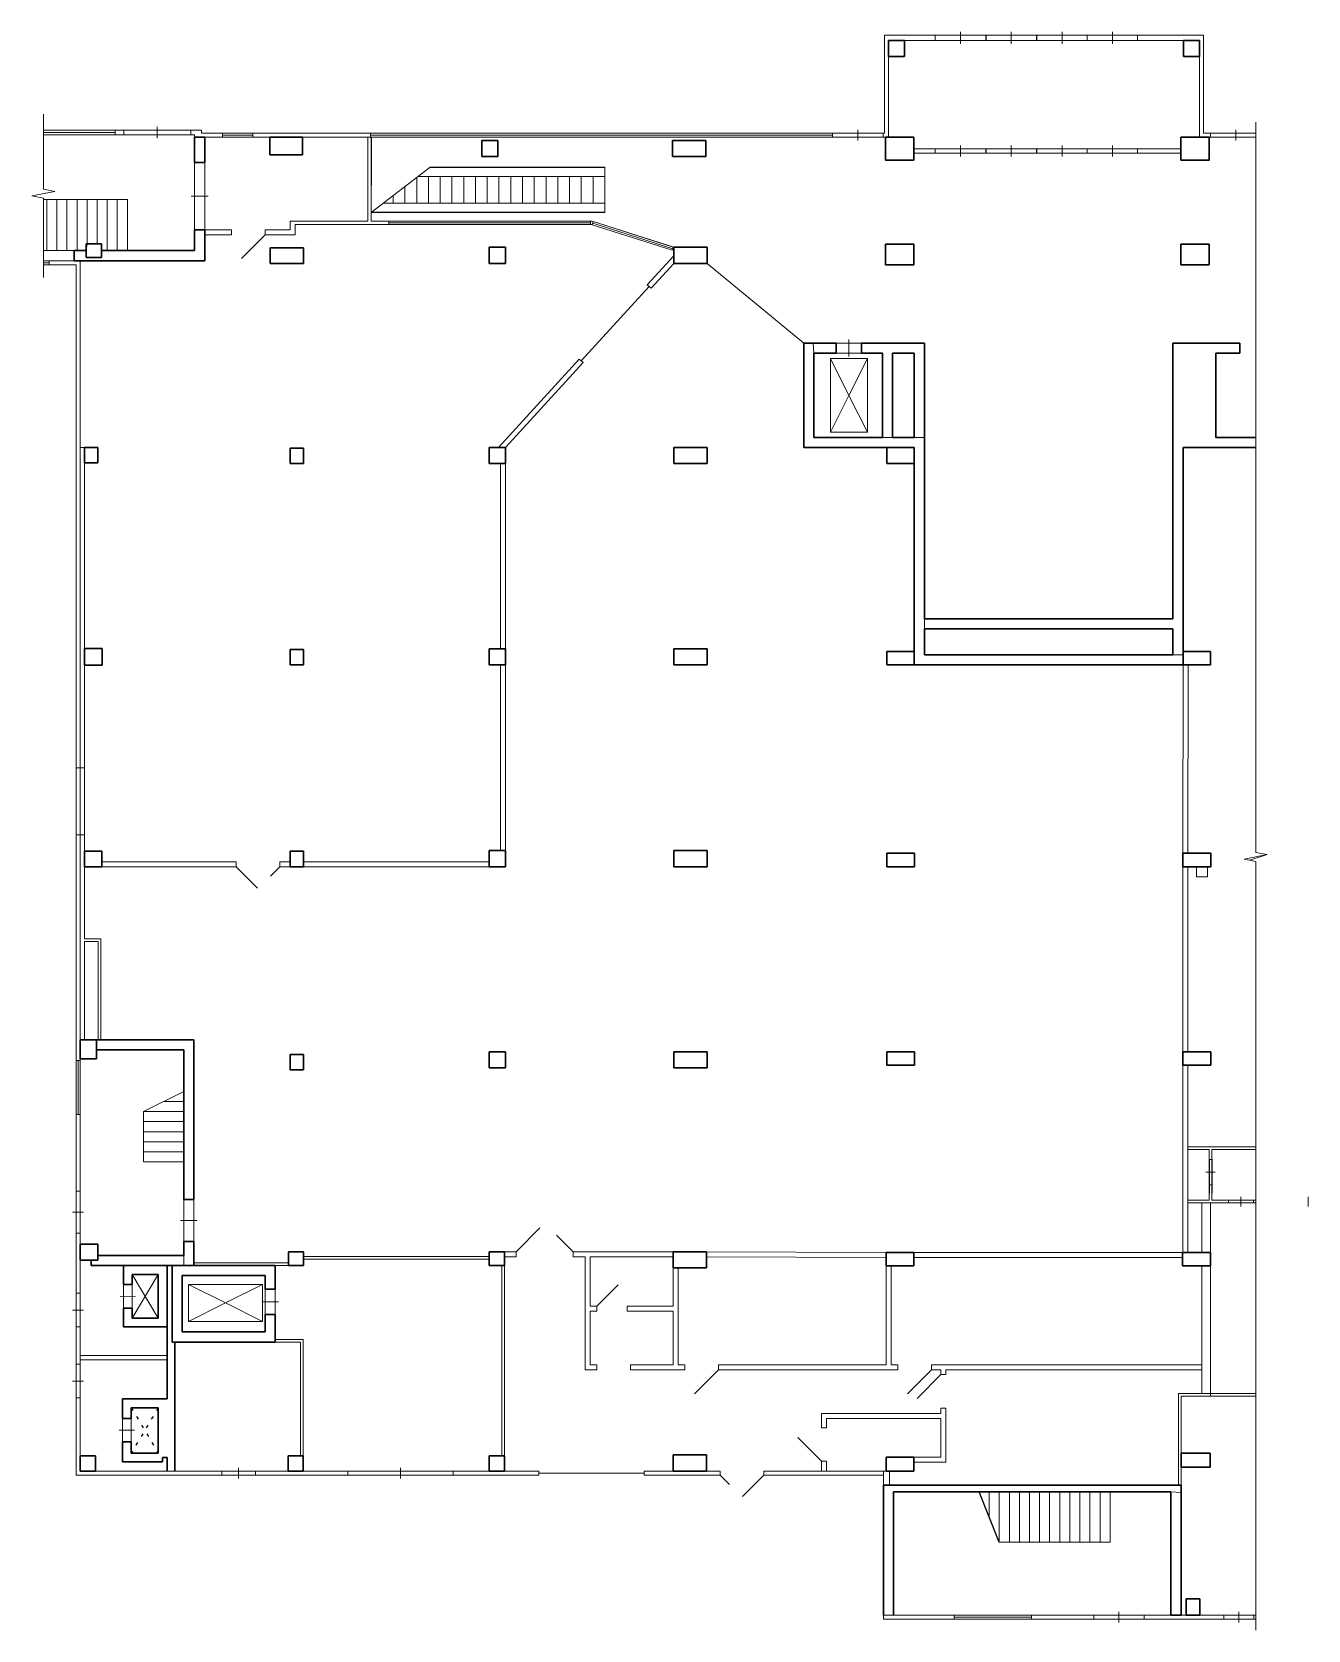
# Model space of a CAD drawing. Header units: metres. Extents: x 2.5 to 40.5, y 9.4 to 57.
import ezdxf

# ---------------------------------------------------------------- set-up
doc = ezdxf.new("R2010")
doc.units = ezdxf.units.M
doc.header["$MEASUREMENT"] = 0
doc.linetypes.add('DGN Style 3', pattern=[9.138601, 6.527572, -2.611029])
doc.linetypes.add('PT_CUTCONTOUR', pattern=[0.3, 0.1, -0.2])
for name, color, linetype, lineweight in [('Капитальные стены', 7, 'Continuous', 30), ('Колонны', 4, 'Continuous', 13), ('лестницы', 134, 'Continuous', 0), ('Оборудование', 3, 'Continuous', 13)]:
    doc.layers.add(name, color=color, linetype=linetype, lineweight=lineweight)

msp = doc.modelspace()

# ---------------------------------------------------------------- linework, layer by layer
at = {"color": 7, "lineweight": 13}
for p, q in [((27.896, 54.007), (27.896, 56.917)), ((27.896, 56.917), (29.412, 56.917)), ((29.412, 56.767), (28.016, 56.767)), ((28.016, 56.767), (28.016, 53.887)), ((29.412, 56.917), (29.412, 56.767)), ((30.912, 56.917), (30.924, 56.917)), ((30.912, 56.767), (30.912, 56.917)), ((30.912, 56.917), (30.912, 56.917)), ((30.924, 56.767), (30.912, 56.767)), ((30.924, 56.917), (30.924, 56.767)), ((32.424, 56.917), (32.436, 56.917)), ((32.424, 56.767), (32.424, 56.917)), ((32.424, 56.917), (32.424, 56.917)), ((32.436, 56.767), (32.424, 56.767)), ((32.436, 56.917), (32.436, 56.767)), ((33.936, 56.917), (33.934, 56.917)), ((33.934, 56.917), (33.934, 56.767)), ((33.934, 56.767), (33.936, 56.767)), ((33.936, 56.767), (33.936, 56.917)), ((33.936, 56.917), (33.936, 56.917)), ((35.434, 56.917), (37.396, 56.917)), ((35.434, 56.767), (35.434, 56.917)), ((35.434, 56.917), (35.434, 56.917)), ((37.276, 56.767), (35.434, 56.767)), ((37.276, 53.887), (37.276, 56.767)), ((37.396, 56.917), (37.396, 54.007)), ((5.001, 54.097), (5.256, 54.097)), ((5.001, 53.957), (5.001, 54.097)), ((5.001, 54.097), (5.001, 54.097)), ((5.256, 53.957), (5.001, 53.957)), ((5.256, 54.097), (5.256, 53.957)), ((7.256, 54.097), (7.516, 54.097)), ((7.256, 53.957), (7.256, 54.097)), ((7.256, 54.097), (7.256, 54.097)), ((7.366, 53.957), (7.256, 53.957)), ((7.366, 53.887), (7.366, 53.957)), ((8.198, 53.887), (7.366, 53.887)), ((7.516, 54.097), (7.576, 54.097)), ((7.576, 54.097), (7.576, 54.007)), ((7.576, 54.007), (8.198, 54.007)), ((8.198, 54.007), (8.198, 53.887)), ((9.098, 54.007), (12.597, 54.007)), ((9.098, 53.887), (9.098, 54.007)), ((9.098, 54.007), (9.098, 54.007)), ((12.597, 53.887), (9.098, 53.887)), ((12.526, 53.887), (12.526, 51.387)), ((12.597, 54.007), (12.597, 53.887)), ((12.626, 53.887), (12.597, 53.887)), ((12.626, 51.387), (12.626, 53.887)), ((27.857, 54.007), (27.896, 54.007)), ((27.857, 53.887), (27.857, 54.007)), ((27.857, 54.007), (27.857, 54.007)), ((28.016, 53.887), (27.857, 53.887)), ((37.604, 53.887), (37.276, 53.887)), ((37.396, 54.007), (37.604, 54.007)), ((37.604, 54.007), (37.604, 53.887)), ((28.776, 53.537), (29.412, 53.537)), ((28.776, 53.407), (28.776, 53.537)), ((28.776, 53.537), (28.776, 53.537)), ((29.412, 53.407), (28.776, 53.407)), ((29.412, 53.537), (29.412, 53.407)), ((30.912, 53.537), (30.924, 53.537)), ((30.912, 53.407), (30.912, 53.537)), ((30.912, 53.537), (30.912, 53.537)), ((30.924, 53.407), (30.912, 53.407)), ((30.924, 53.537), (30.924, 53.407)), ((32.424, 53.537), (32.436, 53.537)), ((32.424, 53.407), (32.424, 53.537)), ((32.424, 53.537), (32.424, 53.537)), ((32.436, 53.407), (32.424, 53.407)), ((32.436, 53.537), (32.436, 53.407)), ((33.934, 53.537), (33.936, 53.537)), ((33.934, 53.407), (33.934, 53.537)), ((33.934, 53.537), (33.934, 53.537)), ((33.936, 53.407), (33.934, 53.407)), ((33.936, 53.537), (33.936, 53.407)), ((35.434, 53.537), (36.716, 53.537)), ((35.434, 53.407), (35.434, 53.537)), ((35.434, 53.537), (35.434, 53.537)), ((36.716, 53.407), (35.434, 53.407)), ((36.716, 53.537), (36.716, 53.407)), ((14.376, 52.987), (19.576, 52.987)), ((19.576, 52.987), (19.576, 51.647)), ((14.024, 52.717), (19.576, 52.717)), ((5.366, 52.027), (2.868, 52.027)), ((5.366, 50.507), (5.366, 52.027)), ((19.576, 51.917), (12.979, 51.917)), ((12.526, 51.387), (10.206, 51.387)), ((19.576, 51.647), (12.626, 51.647)), ((13.149, 51.387), (12.626, 51.387)), ((13.149, 51.287), (13.149, 51.387)), ((19.149, 51.387), (19.196, 51.387)), ((19.149, 51.287), (19.149, 51.387)), ((19.149, 51.387), (19.149, 51.387)), ((19.196, 51.387), (19.232, 51.375)), ((10.356, 51.287), (13.149, 51.287)), ((19.181, 51.287), (19.149, 51.287)), ((19.202, 51.28), (19.181, 51.287)), ((19.232, 51.375), (19.202, 51.28)), ((2.868, 50.507), (3.784, 50.507)), ((3.035, 50.087), (3.035, 50.207)), ((3.035, 50.207), (3.956, 50.207)), ((3.836, 50.087), (3.035, 50.087)), ((3.836, 50.087), (3.836, 35.113)), ((3.956, 35.113), (3.956, 50.207)), ((3.956, 44.647), (4.086, 44.647)), ((4.086, 44.647), (4.086, 35.113)), ((3.836, 35.113), (3.956, 35.113)), ((4.086, 35.113), (3.956, 35.113)), ((3.836, 26.399), (3.836, 33.113)), ((3.836, 33.113), (3.956, 33.113)), ((3.956, 33.113), (4.086, 33.113)), ((3.956, 33.113), (3.956, 26.399)), ((4.086, 33.113), (4.086, 30.017)), ((4.086, 30.017), (4.576, 30.017)), ((4.576, 30.017), (4.576, 27.017)), ((4.086, 27.017), (4.086, 29.937)), ((4.086, 29.937), (4.496, 29.937)), ((4.496, 29.937), (4.496, 27.017)), ((6.666, 27.017), (6.586, 27.017)), ((3.956, 26.399), (3.836, 26.399)), ((3.956, 26.399), (3.956, 26.399)), ((3.956, 24.789), (3.836, 24.789)), ((3.836, 24.789), (3.836, 22.507)), ((3.956, 22.507), (3.956, 24.789)), ((5.846, 23.379), (5.846, 24.879)), ((36.928, 23.827), (38.949, 23.827)), ((7.046, 23.379), (5.846, 23.379)), ((37.566, 23.747), (36.928, 23.747)), ((37.566, 23.449), (37.566, 23.747)), ((37.646, 23.449), (37.566, 23.449)), ((38.949, 23.747), (37.646, 23.747)), ((37.646, 23.747), (37.646, 23.449)), ((3.836, 22.507), (3.956, 22.507)), ((3.836, 22.507), (3.836, 22.507)), ((37.566, 22.237), (37.566, 22.696)), ((37.566, 22.696), (37.646, 22.696)), ((37.646, 22.696), (37.646, 22.237)), ((36.928, 22.237), (37.566, 22.237)), ((38.135, 22.157), (36.928, 22.157)), ((37.346, 22.157), (37.346, 20.687)), ((37.606, 22.157), (37.606, 16.487)), ((37.646, 22.237), (38.135, 22.237)), ((38.135, 22.237), (38.135, 22.157)), ((38.888, 22.237), (38.949, 22.237)), ((38.888, 22.157), (38.888, 22.237)), ((38.949, 22.157), (38.888, 22.157)), ((3.956, 21.257), (3.836, 21.257)), ((3.836, 21.257), (3.836, 19.469)), ((3.956, 19.469), (3.956, 21.257)), ((16.136, 20.567), (10.606, 20.567)), ((10.606, 20.567), (10.606, 20.487)), ((10.606, 20.487), (16.136, 20.487)), ((16.136, 20.487), (16.136, 20.567)), ((16.136, 20.567), (16.136, 20.567)), ((7.346, 20.377), (10.156, 20.377)), ((7.346, 20.297), (7.346, 20.377)), ((7.346, 20.377), (7.346, 20.377)), ((10.156, 20.297), (7.346, 20.297)), ((10.156, 20.377), (10.156, 20.297)), ((16.586, 20.297), (16.506, 20.297)), ((16.506, 20.297), (16.506, 14.627)), ((16.586, 14.627), (16.586, 20.297)), ((37.346, 16.487), (37.346, 20.287)), ((3.836, 19.469), (3.956, 19.469)), ((3.836, 19.469), (3.836, 19.469)), ((3.956, 18.469), (3.836, 18.469)), ((3.836, 18.469), (3.836, 17.357)), ((3.956, 17.357), (3.956, 18.469)), ((9.766, 18.097), (10.596, 18.097)), ((10.596, 18.097), (10.596, 14.627)), ((3.956, 17.617), (6.546, 17.617)), ((10.516, 18.017), (9.766, 18.017)), ((10.516, 14.627), (10.516, 18.017)), ((3.836, 17.357), (3.956, 17.357)), ((3.836, 17.357), (3.836, 17.357)), ((3.956, 17.487), (6.546, 17.487)), ((3.836, 16.357), (3.836, 14.057)), ((3.956, 16.357), (3.836, 16.357)), ((3.836, 16.357), (3.836, 16.357)), ((3.956, 14.177), (3.956, 16.357)), ((38.949, 16.487), (36.646, 16.487)), ((36.646, 16.487), (36.646, 13.757)), ((36.726, 13.757), (36.726, 16.407)), ((36.726, 16.407), (38.949, 16.407)), ((16.506, 14.627), (16.586, 14.627)), ((16.506, 14.627), (16.506, 14.627)), ((3.836, 14.057), (8.175, 14.057)), ((8.175, 14.177), (3.956, 14.177)), ((8.175, 14.057), (8.175, 14.177)), ((9.175, 14.177), (11.93, 14.177)), ((9.175, 14.057), (9.175, 14.177)), ((9.175, 14.177), (9.175, 14.177)), ((11.93, 14.057), (9.175, 14.057)), ((11.93, 14.177), (11.93, 14.057)), ((15.06, 14.177), (17.616, 14.177)), ((15.06, 14.057), (15.06, 14.177)), ((15.06, 14.177), (15.06, 14.177)), ((17.616, 14.057), (15.06, 14.057)), ((17.616, 14.177), (17.616, 14.057)), ((20.746, 14.057), (20.746, 14.177)), ((20.746, 14.177), (23.006, 14.177)), ((23.006, 14.057), (20.746, 14.057)), ((24.306, 14.177), (27.866, 14.177)), ((27.866, 14.057), (24.306, 14.057)), ((27.866, 14.177), (28.046, 14.177)), ((27.866, 13.757), (27.866, 14.177)), ((27.866, 14.177), (27.866, 14.177)), ((27.866, 14.177), (27.866, 14.057)), ((28.046, 14.177), (28.046, 13.757)), ((28.046, 13.757), (27.866, 13.757)), ((34.616, 13.557), (34.616, 12.057)), ((36.646, 13.757), (36.726, 13.757)), ((34.616, 12.057), (31.316, 12.057)), ((29.976, 9.887), (27.866, 9.887)), ((27.866, 9.887), (27.866, 9.767)), ((27.866, 9.767), (29.976, 9.767)), ((27.866, 9.767), (27.866, 9.767)), ((29.976, 9.767), (29.976, 9.887)), ((32.276, 9.887), (34.129, 9.887)), ((32.276, 9.767), (32.276, 9.887)), ((32.276, 9.887), (32.276, 9.887)), ((34.129, 9.767), (32.276, 9.767)), ((34.129, 9.887), (34.129, 9.767)), ((35.629, 9.887), (37.996, 9.887)), ((35.629, 9.767), (35.629, 9.887)), ((35.629, 9.887), (35.629, 9.887)), ((37.996, 9.767), (35.629, 9.767)), ((37.996, 9.887), (37.996, 9.767)), ((38.896, 9.767), (38.896, 9.887)), ((38.896, 9.887), (38.949, 9.887)), ((38.949, 9.767), (38.896, 9.767))]:
    msp.add_line(p, q, dxfattribs=at)
at = {"color": 7, "linetype": 'Continuous', "lineweight": 0}
for p, q in [((36.796, 56.767), (28.496, 56.767)), ((28.496, 56.767), (28.496, 56.287)), ((36.796, 56.287), (36.796, 56.767)), ((28.496, 56.287), (28.016, 56.287)), ((28.016, 56.287), (28.016, 53.887)), ((37.276, 56.287), (36.796, 56.287)), ((37.276, 53.887), (37.276, 56.287)), ((7.366, 53.957), (2.868, 53.957)), ((2.868, 53.957), (2.868, 52.336)), ((7.366, 50.507), (7.366, 53.957)), ((12.626, 53.887), (12.626, 51.387)), ((28.016, 53.887), (12.626, 53.887)), ((12.626, 53.887), (12.626, 53.887)), ((38.949, 53.887), (37.276, 53.887)), ((38.949, 32.592), (38.949, 53.887)), ((2.868, 52.336), (3.21, 52.27)), ((3.21, 52.27), (2.525, 52.137)), ((2.525, 52.137), (2.868, 52.071)), ((2.868, 52.071), (2.868, 50.507)), ((12.626, 51.387), (19.196, 51.387)), ((19.196, 51.387), (21.626, 50.607)), ((2.868, 50.507), (4.134, 50.507)), ((2.868, 50.507), (2.868, 50.507)), ((4.134, 50.507), (4.166, 50.707)), ((4.166, 50.707), (4.594, 50.707)), ((4.594, 50.707), (4.594, 50.507)), ((4.594, 50.507), (7.366, 50.507)), ((21.626, 50.607), (22.626, 50.607)), ((22.626, 50.607), (22.626, 50.127)), ((22.626, 50.127), (25.496, 47.757)), ((25.496, 47.757), (29.086, 47.757)), ((29.086, 47.757), (25.782, 47.757)), ((25.782, 47.757), (25.796, 47.457)), ((25.796, 47.457), (25.796, 44.947)), ((25.796, 44.947), (29.091, 44.947)), ((29.091, 44.947), (29.086, 38.477)), ((36.783, 38.477), (36.786, 38.577)), ((36.786, 38.577), (37.606, 38.577)), ((37.606, 38.577), (37.606, 38.177)), ((29.086, 38.477), (36.486, 38.477)), ((36.486, 38.477), (36.783, 38.477)), ((36.936, 38.176), (36.928, 32.566)), ((37.606, 38.177), (36.936, 38.176)), ((36.928, 32.566), (37.618, 32.567)), ((37.618, 32.567), (37.618, 32.167)), ((38.778, 32.36), (39.291, 32.526)), ((38.949, 32.327), (38.778, 32.36)), ((39.291, 32.526), (38.949, 32.592)), ((37.618, 32.167), (36.928, 32.167)), ((36.928, 32.167), (36.928, 26.657)), ((37.188, 32.167), (37.188, 31.867)), ((37.518, 31.867), (37.518, 32.167)), ((38.949, 9.887), (38.949, 32.327)), ((37.188, 31.867), (37.518, 31.867)), ((4.446, 26.447), (4.446, 26.717)), ((4.446, 26.717), (7.046, 26.717)), ((7.046, 26.717), (7.046, 20.299)), ((36.928, 26.657), (37.618, 26.657)), ((37.618, 26.657), (37.618, 26.257)), ((3.956, 26.447), (4.446, 26.447)), ((3.956, 20.927), (3.956, 26.447)), ((3.956, 26.447), (3.956, 26.447)), ((3.956, 26.447), (3.956, 26.447)), ((37.618, 26.257), (36.928, 26.257)), ((36.928, 26.257), (36.928, 20.687)), ((4.486, 20.927), (3.956, 20.927)), ((3.956, 14.627), (3.956, 20.457)), ((3.956, 20.457), (4.486, 20.457)), ((4.486, 20.457), (4.486, 20.927)), ((10.606, 20.297), (10.606, 20.487)), ((10.606, 20.487), (16.136, 20.487)), ((16.136, 20.487), (16.136, 20.297)), ((36.928, 20.687), (37.606, 20.687)), ((37.606, 20.687), (37.606, 16.406)), ((7.046, 20.299), (10.606, 20.297)), ((16.136, 20.297), (16.506, 20.297)), ((16.506, 20.297), (16.506, 14.627)), ((37.606, 16.406), (36.726, 16.407)), ((36.726, 16.407), (36.726, 13.535)), ((4.416, 14.627), (3.956, 14.627)), ((4.416, 14.177), (4.416, 14.627)), ((16.506, 14.627), (16.136, 14.627)), ((16.136, 14.627), (16.136, 14.177)), ((16.136, 14.177), (4.416, 14.177)), ((36.426, 13.557), (28.166, 13.557)), ((28.166, 13.557), (28.166, 9.887)), ((36.726, 13.535), (36.426, 13.557)), ((28.166, 9.887), (38.949, 9.887))]:
    msp.add_line(p, q, dxfattribs=at)
at = {"color": 7, "lineweight": 0}
for p, q in [((29.412, 56.917), (30.912, 56.917)), ((29.412, 56.767), (29.412, 56.917)), ((29.412, 56.917), (29.412, 56.917)), ((30.912, 56.767), (29.412, 56.767)), ((30.162, 57.017), (30.162, 56.667)), ((30.912, 56.917), (30.912, 56.767)), ((30.924, 56.917), (32.424, 56.917)), ((30.924, 56.767), (30.924, 56.917)), ((30.924, 56.917), (30.924, 56.917)), ((32.424, 56.767), (30.924, 56.767)), ((31.674, 57.017), (31.674, 56.667)), ((32.424, 56.917), (32.424, 56.767)), ((32.436, 56.917), (33.936, 56.917)), ((32.436, 56.767), (32.436, 56.917)), ((32.436, 56.917), (32.436, 56.917)), ((33.936, 56.767), (32.436, 56.767)), ((33.186, 57.017), (33.186, 56.667)), ((33.934, 56.917), (35.434, 56.917)), ((33.934, 56.767), (33.934, 56.917)), ((33.934, 56.917), (33.934, 56.917)), ((35.434, 56.767), (33.934, 56.767)), ((33.936, 56.917), (33.936, 56.767)), ((34.684, 57.017), (34.684, 56.667)), ((35.434, 56.917), (35.434, 56.767)), ((2.868, 54.097), (5.001, 54.097)), ((5.001, 54.097), (2.868, 54.097)), ((2.868, 54.024), (5.001, 54.024)), ((5.001, 53.957), (2.868, 53.957)), ((5.001, 54.097), (5.001, 53.957)), ((5.001, 54.024), (5.001, 54.097)), ((5.256, 54.097), (7.256, 54.097)), ((5.256, 53.957), (5.256, 54.097)), ((5.256, 54.097), (5.256, 54.097)), ((7.256, 53.957), (5.256, 53.957)), ((6.256, 54.197), (6.256, 53.857)), ((7.256, 54.097), (7.256, 53.957)), ((8.198, 54.007), (9.098, 54.007)), ((8.198, 53.887), (8.198, 54.007)), ((8.198, 54.007), (8.198, 54.007)), ((8.198, 54.007), (9.098, 54.007)), ((8.198, 53.947), (8.198, 54.007)), ((8.198, 54.007), (8.198, 54.007)), ((9.098, 53.947), (8.198, 53.947)), ((9.098, 53.887), (8.198, 53.887)), ((9.098, 54.007), (9.098, 53.887)), ((9.098, 54.007), (9.098, 53.947)), ((12.597, 54.007), (26.357, 54.007)), ((12.597, 53.887), (12.597, 54.007)), ((12.597, 54.007), (12.597, 54.007)), ((26.357, 54.007), (12.597, 54.007)), ((12.597, 54.007), (12.597, 53.948)), ((12.597, 53.948), (26.357, 53.948)), ((26.357, 53.887), (12.597, 53.887)), ((26.357, 54.007), (26.357, 53.887)), ((26.357, 53.948), (26.357, 54.007)), ((26.357, 54.007), (26.357, 54.007)), ((26.357, 54.007), (27.857, 54.007)), ((26.357, 53.887), (26.357, 54.007)), ((26.357, 54.007), (26.357, 54.007)), ((27.857, 53.887), (26.357, 53.887)), ((27.107, 54.107), (27.107, 53.787)), ((27.857, 54.007), (27.857, 53.887)), ((37.604, 53.887), (37.604, 54.007)), ((37.604, 54.007), (38.949, 54.007)), ((38.949, 53.887), (37.604, 53.887)), ((38.354, 54.107), (38.354, 53.787)), ((29.412, 53.537), (30.912, 53.537)), ((29.412, 53.407), (29.412, 53.537)), ((29.412, 53.537), (29.412, 53.537)), ((30.912, 53.407), (29.412, 53.407)), ((30.162, 53.637), (30.162, 53.307)), ((30.912, 53.537), (30.912, 53.407)), ((30.924, 53.537), (32.424, 53.537)), ((30.924, 53.407), (30.924, 53.537)), ((30.924, 53.537), (30.924, 53.537)), ((32.424, 53.407), (30.924, 53.407)), ((31.674, 53.637), (31.674, 53.307)), ((32.424, 53.537), (32.424, 53.407)), ((32.436, 53.537), (33.936, 53.537)), ((32.436, 53.407), (32.436, 53.537)), ((32.436, 53.537), (32.436, 53.537)), ((33.936, 53.407), (32.436, 53.407)), ((33.186, 53.637), (33.186, 53.307)), ((33.934, 53.537), (35.434, 53.537)), ((33.934, 53.407), (33.934, 53.537)), ((33.934, 53.537), (33.934, 53.537)), ((35.434, 53.407), (33.934, 53.407)), ((33.936, 53.537), (33.936, 53.407)), ((34.684, 53.637), (34.684, 53.307)), ((35.434, 53.537), (35.434, 53.407)), ((7.366, 53.129), (7.666, 53.129)), ((7.366, 51.129), (7.366, 53.129)), ((7.366, 53.129), (7.366, 53.129)), ((7.666, 53.129), (7.666, 51.129)), ((7.266, 52.129), (7.766, 52.129)), ((13.149, 51.387), (19.149, 51.387)), ((13.149, 51.287), (13.149, 51.387)), ((13.149, 51.387), (13.149, 51.387)), ((19.149, 51.387), (13.149, 51.387)), ((13.149, 51.387), (13.149, 51.338)), ((19.149, 51.387), (19.149, 51.287)), ((19.149, 51.338), (19.149, 51.387)), ((19.149, 51.387), (19.149, 51.387)), ((7.666, 51.129), (7.366, 51.129)), ((13.149, 51.338), (19.149, 51.338)), ((19.149, 51.287), (13.149, 51.287)), ((19.202, 51.28), (19.232, 51.375)), ((21.582, 50.516), (19.202, 51.28)), ((19.217, 51.329), (19.232, 51.375)), ((21.598, 50.565), (19.217, 51.329)), ((19.232, 51.375), (21.613, 50.611)), ((19.232, 51.375), (19.232, 51.375)), ((19.232, 51.375), (21.613, 50.611)), ((19.232, 51.375), (19.232, 51.375)), ((21.613, 50.611), (21.582, 50.516)), ((21.613, 50.611), (21.598, 50.565)), ((2.868, 50.207), (3.035, 50.207)), ((3.035, 50.207), (2.868, 50.207)), ((2.868, 50.145), (3.035, 50.145)), ((3.035, 50.087), (2.868, 50.087)), ((3.035, 50.207), (3.035, 50.087)), ((3.035, 50.145), (3.035, 50.207)), ((26.464, 47.757), (27.218, 47.757)), ((26.464, 47.457), (26.464, 47.757)), ((26.464, 47.757), (26.464, 47.757)), ((26.841, 47.857), (26.841, 47.357)), ((27.218, 47.757), (27.218, 47.457)), ((27.218, 47.457), (26.464, 47.457)), ((3.836, 35.113), (4.086, 35.113)), ((3.836, 33.113), (3.836, 35.113)), ((3.836, 35.113), (3.836, 35.113)), ((3.836, 35.113), (3.961, 35.113)), ((3.836, 33.113), (3.836, 35.113)), ((3.836, 35.113), (3.836, 35.113)), ((3.961, 35.113), (3.961, 33.113)), ((4.086, 35.113), (4.086, 33.113)), ((4.086, 33.113), (3.836, 33.113)), ((3.961, 33.113), (3.836, 33.113)), ((3.836, 26.399), (3.956, 26.399)), ((3.836, 24.789), (3.836, 26.399)), ((3.836, 26.399), (3.836, 26.399)), ((3.898, 26.399), (3.956, 26.399)), ((3.898, 24.789), (3.898, 26.399)), ((3.898, 26.399), (3.898, 26.399)), ((3.956, 26.399), (3.956, 24.789)), ((3.956, 26.399), (3.956, 24.789)), ((3.956, 24.789), (3.836, 24.789)), ((3.956, 24.789), (3.898, 24.789)), ((37.566, 23.449), (37.646, 23.449)), ((37.566, 22.696), (37.566, 23.449)), ((37.566, 23.449), (37.566, 23.449)), ((37.646, 23.449), (37.646, 22.696)), ((37.466, 23.072), (37.746, 23.072)), ((3.836, 22.507), (3.956, 22.507)), ((3.836, 21.257), (3.836, 22.507)), ((3.836, 22.507), (3.836, 22.507)), ((3.956, 22.507), (3.956, 21.257)), ((37.646, 22.696), (37.566, 22.696)), ((7.046, 22.259), (7.346, 22.259)), ((7.046, 21.009), (7.046, 22.259)), ((7.046, 22.259), (7.046, 22.259)), ((7.346, 22.259), (7.346, 21.009)), ((38.135, 22.237), (38.888, 22.237)), ((38.135, 22.157), (38.135, 22.237)), ((38.135, 22.237), (38.135, 22.237)), ((38.888, 22.157), (38.135, 22.157)), ((38.511, 22.337), (38.511, 22.057)), ((38.888, 22.237), (38.888, 22.157)), ((40.506, 22.337), (40.506, 22.057)), ((3.736, 21.882), (4.056, 21.882)), ((6.946, 21.634), (7.446, 21.634)), ((3.956, 21.257), (3.836, 21.257)), ((7.346, 21.009), (7.046, 21.009)), ((6.281, 20.032), (5.511, 18.732)), ((6.281, 18.732), (5.511, 20.032)), ((5.511, 20.032), (6.281, 20.032)), ((5.511, 18.732), (5.511, 20.032)), ((5.511, 20.032), (5.511, 20.032)), ((6.281, 20.032), (6.281, 18.732)), ((5.246, 19.728), (5.511, 19.728)), ((5.246, 19.028), (5.246, 19.728)), ((5.246, 19.728), (5.246, 19.728)), ((5.511, 19.728), (5.511, 19.028)), ((9.388, 19.732), (7.188, 19.732)), ((7.188, 19.732), (7.188, 18.632)), ((8.288, 19.182), (7.188, 19.732)), ((7.188, 19.732), (8.288, 19.182)), ((9.388, 19.732), (8.288, 19.182)), ((8.288, 19.182), (9.388, 19.732)), ((9.388, 18.632), (9.388, 19.732)), ((9.466, 19.591), (9.766, 19.591)), ((9.466, 18.838), (9.466, 19.591)), ((9.466, 19.591), (9.466, 19.591)), ((9.766, 19.591), (9.766, 18.838)), ((3.836, 19.469), (3.956, 19.469)), ((3.836, 18.469), (3.836, 19.469)), ((3.836, 19.469), (3.836, 19.469)), ((3.956, 19.469), (3.956, 18.469)), ((5.146, 19.376), (5.611, 19.383)), ((8.288, 19.182), (7.188, 18.632)), ((7.188, 18.632), (8.288, 19.182)), ((9.388, 18.632), (8.288, 19.182)), ((8.288, 19.182), (9.388, 18.632)), ((9.366, 19.215), (9.866, 19.215)), ((3.736, 18.969), (4.056, 18.969)), ((5.511, 19.028), (5.246, 19.028)), ((6.281, 18.732), (5.511, 18.732)), ((7.188, 18.632), (9.388, 18.632)), ((9.766, 18.838), (9.466, 18.838)), ((3.956, 18.469), (3.836, 18.469)), ((3.836, 17.357), (3.956, 17.357)), ((3.836, 16.357), (3.836, 17.357)), ((3.836, 17.357), (3.836, 17.357)), ((3.956, 17.357), (3.956, 16.357)), ((3.736, 16.857), (4.056, 16.857)), ((3.956, 16.357), (3.836, 16.357)), ((5.216, 15.746), (5.481, 15.746)), ((5.216, 15.046), (5.216, 15.746)), ((5.216, 15.746), (5.216, 15.746)), ((5.481, 15.746), (5.481, 15.046)), ((5.116, 15.396), (5.581, 15.396)), ((5.481, 15.046), (5.216, 15.046)), ((8.675, 14.277), (8.675, 13.957)), ((13.495, 14.277), (13.495, 13.957)), ((8.175, 14.177), (9.175, 14.177)), ((8.175, 14.057), (8.175, 14.177)), ((8.175, 14.177), (8.175, 14.177)), ((9.175, 14.057), (8.175, 14.057)), ((9.175, 14.177), (9.175, 14.057)), ((11.93, 14.177), (15.06, 14.177)), ((11.93, 14.057), (11.93, 14.177)), ((11.93, 14.177), (11.93, 14.177)), ((15.06, 14.057), (11.93, 14.057)), ((15.06, 14.177), (15.06, 14.057)), ((29.976, 9.887), (32.276, 9.887)), ((29.976, 9.767), (29.976, 9.887)), ((29.976, 9.887), (29.976, 9.887)), ((29.976, 9.828), (32.276, 9.828)), ((29.976, 9.767), (29.976, 9.828)), ((29.976, 9.828), (29.976, 9.828)), ((32.276, 9.767), (29.976, 9.767)), ((32.276, 9.767), (29.976, 9.767)), ((32.276, 9.887), (32.276, 9.767)), ((32.276, 9.828), (32.276, 9.767)), ((34.129, 9.887), (35.629, 9.887)), ((34.129, 9.767), (34.129, 9.887)), ((34.129, 9.887), (34.129, 9.887)), ((35.629, 9.767), (34.129, 9.767)), ((34.879, 9.987), (34.879, 9.667)), ((35.629, 9.887), (35.629, 9.767)), ((37.996, 9.887), (38.896, 9.887)), ((37.996, 9.767), (37.996, 9.887)), ((37.996, 9.887), (37.996, 9.887)), ((38.896, 9.767), (37.996, 9.767)), ((38.446, 9.987), (38.446, 9.667)), ((38.896, 9.887), (38.896, 9.767))]:
    msp.add_line(p, q, dxfattribs=at)
at = {"lineweight": 0}
for p, q in [((2.868, 52.336), (2.868, 54.565)), ((38.949, 32.592), (38.949, 54.333)), ((3.21, 52.27), (2.868, 52.336)), ((2.525, 52.137), (3.21, 52.27)), ((2.868, 52.071), (2.525, 52.137)), ((2.868, 49.71), (2.868, 52.071)), ((38.607, 32.393), (39.291, 32.526)), ((38.949, 32.327), (38.607, 32.393)), ((39.291, 32.526), (38.949, 32.592)), ((38.949, 9.444), (38.949, 32.327))]:
    msp.add_line(p, q, dxfattribs=at)
at = {"color": 7, "lineweight": 30}
for p, q in [((7.366, 53.129), (7.366, 53.887)), ((7.366, 53.887), (7.666, 53.887)), ((7.666, 53.887), (7.666, 53.887)), ((7.666, 53.887), (7.666, 53.129)), ((7.666, 53.129), (7.366, 53.129)), ((7.366, 53.129), (7.366, 53.129)), ((7.366, 50.507), (7.366, 51.129)), ((7.366, 51.129), (7.666, 51.129)), ((7.666, 51.129), (7.666, 50.207)), ((3.784, 50.207), (3.784, 50.507)), ((3.784, 50.507), (4.134, 50.507)), ((4.594, 50.507), (7.366, 50.507)), ((4.086, 50.207), (3.784, 50.207)), ((7.666, 50.207), (4.086, 50.207)), ((25.496, 44.647), (25.496, 47.757)), ((25.496, 47.757), (26.464, 47.757)), ((26.464, 47.757), (26.464, 47.457)), ((27.218, 47.457), (27.218, 47.757)), ((27.218, 47.757), (29.086, 47.757)), ((29.086, 47.757), (29.086, 39.547)), ((36.486, 39.547), (36.486, 47.757)), ((36.486, 47.757), (38.476, 47.757)), ((38.476, 47.757), (38.476, 47.457)), ((26.464, 47.457), (25.796, 47.457)), ((25.796, 47.457), (25.796, 44.947)), ((27.836, 47.457), (27.218, 47.457)), ((27.836, 44.947), (27.836, 47.457)), ((28.136, 47.457), (28.786, 47.457)), ((28.136, 44.947), (28.136, 47.457)), ((28.136, 47.457), (28.136, 47.457)), ((28.786, 47.457), (28.786, 44.947)), ((38.476, 47.457), (37.766, 47.457)), ((37.766, 47.457), (37.766, 44.947)), ((25.796, 44.947), (27.836, 44.947)), ((28.786, 44.947), (28.136, 44.947)), ((37.766, 44.947), (38.949, 44.947)), ((28.786, 44.647), (25.496, 44.647)), ((28.786, 38.177), (28.786, 44.647)), ((38.949, 44.647), (36.786, 44.647)), ((36.786, 44.647), (36.786, 38.177)), ((29.086, 39.547), (36.486, 39.547)), ((29.086, 39.247), (36.486, 39.247)), ((29.086, 38.477), (29.086, 39.247)), ((29.086, 39.247), (29.086, 39.247)), ((36.486, 39.247), (36.486, 38.477)), ((36.786, 38.177), (28.786, 38.177)), ((36.486, 38.477), (29.086, 38.477)), ((4.446, 27.017), (7.346, 27.017)), ((7.046, 26.717), (4.446, 26.717)), ((7.046, 22.259), (7.046, 26.717)), ((7.346, 27.017), (7.346, 22.259)), ((7.346, 22.259), (7.046, 22.259)), ((7.046, 20.597), (7.046, 21.009)), ((7.046, 21.009), (7.346, 21.009)), ((7.346, 21.009), (7.346, 20.297)), ((4.286, 20.297), (4.286, 20.457)), ((4.486, 20.597), (7.046, 20.597)), ((7.346, 20.297), (4.286, 20.297)), ((5.246, 19.728), (5.246, 20.297)), ((5.246, 20.297), (6.546, 20.297)), ((6.281, 20.032), (5.511, 20.032)), ((5.511, 20.032), (5.511, 19.728)), ((6.281, 18.732), (6.281, 20.032)), ((6.546, 20.297), (6.546, 18.467)), ((9.766, 20.297), (6.696, 20.297)), ((6.696, 20.297), (6.696, 18.017)), ((6.996, 18.317), (6.996, 19.997)), ((6.996, 19.997), (9.466, 19.997)), ((9.466, 19.997), (9.466, 19.591)), ((9.766, 19.591), (9.766, 20.297)), ((5.511, 19.728), (5.246, 19.728)), ((5.246, 19.728), (5.246, 19.728)), ((9.466, 19.591), (9.766, 19.591)), ((9.466, 19.591), (9.466, 19.591)), ((5.246, 18.467), (5.246, 19.028)), ((5.246, 19.028), (5.511, 19.028)), ((5.511, 19.028), (5.511, 18.732)), ((5.511, 18.732), (6.281, 18.732)), ((9.766, 18.838), (9.466, 18.838)), ((9.466, 18.838), (9.466, 18.317)), ((9.766, 18.017), (9.766, 18.838)), ((6.546, 18.467), (5.246, 18.467)), ((6.546, 18.467), (6.546, 16.327)), ((9.466, 18.317), (6.996, 18.317)), ((6.696, 18.017), (9.766, 18.017)), ((6.776, 18.017), (6.776, 14.177)), ((5.216, 15.746), (5.216, 16.327)), ((5.216, 16.327), (6.546, 16.327)), ((5.481, 15.746), (5.216, 15.746)), ((5.481, 15.746), (5.481, 16.062)), ((5.481, 16.062), (6.281, 16.062)), ((6.281, 16.062), (6.281, 14.712)), ((5.481, 15.046), (5.216, 15.046)), ((5.216, 15.046), (5.216, 14.447)), ((5.481, 14.712), (5.481, 15.046)), ((5.216, 14.447), (6.414, 14.447)), ((6.281, 14.712), (5.481, 14.712)), ((6.414, 14.447), (6.414, 14.579)), ((6.414, 14.579), (6.546, 14.579)), ((6.546, 14.579), (6.546, 14.177)), ((27.866, 9.887), (27.866, 13.757)), ((27.866, 13.757), (36.726, 13.757)), ((36.426, 13.557), (28.166, 13.557)), ((28.166, 13.557), (28.166, 9.887)), ((36.426, 9.887), (36.426, 13.557)), ((36.726, 13.757), (36.726, 9.887)), ((36.726, 9.887), (36.426, 9.887))]:
    msp.add_line(p, q, dxfattribs=at)
for p, q in [((12.626, 53.887), (12.626, 52.457)), ((14.376, 52.987), (19.576, 52.987)), ((19.576, 51.647), (12.626, 51.647)), ((7.366, 50.507), (5.366, 50.507)), ((37.566, 23.457), (37.566, 22.447)), ((37.646, 23.457), (37.646, 22.447)), ((3.956, 20.457), (4.286, 20.457))]:
    msp.add_line(p, q)
at = {"color": 7, "linetype": 'Continuous', "lineweight": 13}
for p, q in [((10.206, 51.287), (10.206, 51.387)), ((7.666, 51.129), (8.466, 51.129)), ((7.666, 50.979), (8.466, 50.979)), ((8.466, 51.129), (8.466, 50.979)), ((9.466, 50.979), (8.759, 50.272)), ((9.466, 51.129), (9.466, 50.979)), ((9.466, 51.129), (10.206, 51.129)), ((9.466, 50.979), (10.356, 50.979)), ((10.206, 51.287), (10.206, 51.129)), ((10.356, 51.287), (10.356, 50.979)), ((20.841, 49.49), (21.626, 50.349)), ((20.952, 49.388), (21.626, 50.127)), ((20.952, 49.388), (20.841, 49.49)), ((16.413, 44.647), (18.817, 47.276)), ((16.616, 44.647), (18.927, 47.174)), ((18.927, 47.174), (18.817, 47.276)), ((16.466, 44.167), (16.466, 38.657)), ((16.616, 44.167), (16.616, 38.657)), ((16.466, 38.177), (16.466, 32.647)), ((16.616, 38.177), (16.616, 32.647)), ((36.778, 32.567), (36.786, 38.177)), ((36.928, 32.566), (36.936, 38.176)), ((8.606, 32.317), (4.606, 32.317)), ((8.606, 32.167), (4.606, 32.167)), ((8.606, 32.317), (8.606, 32.167)), ((8.606, 32.167), (9.243, 31.53)), ((9.906, 32.167), (9.624, 31.884)), ((10.206, 32.317), (9.906, 32.317)), ((9.906, 32.317), (9.906, 32.167)), ((10.206, 32.167), (9.906, 32.167)), ((16.136, 32.317), (10.606, 32.317)), ((16.136, 32.167), (10.606, 32.167)), ((36.778, 32.167), (36.778, 26.657)), ((36.928, 32.167), (36.928, 26.657)), ((36.778, 26.257), (36.778, 20.687)), ((36.928, 26.257), (36.928, 20.687)), ((36.928, 23.827), (36.928, 23.747)), ((36.928, 22.237), (36.928, 22.157)), ((16.936, 20.707), (17.644, 21.414)), ((18.636, 20.707), (18.141, 21.201)), ((16.936, 20.707), (16.586, 20.707)), ((16.936, 20.557), (16.586, 20.557)), ((16.936, 20.557), (16.936, 20.707)), ((21.606, 20.707), (18.636, 20.707)), ((18.636, 20.557), (18.636, 20.707)), ((18.986, 20.557), (18.636, 20.557)), ((18.986, 18.937), (18.986, 20.557)), ((21.606, 20.557), (19.136, 20.557)), ((19.136, 19.087), (19.136, 20.557)), ((27.946, 20.687), (22.606, 20.707)), ((27.946, 20.537), (22.606, 20.557)), ((28.776, 20.687), (36.766, 20.687)), ((28.776, 20.537), (36.766, 20.537)), ((21.606, 20.227), (21.606, 19.087)), ((21.756, 20.227), (21.756, 18.937)), ((27.946, 20.287), (27.946, 17.337)), ((28.096, 20.287), (28.096, 17.337)), ((19.336, 19.087), (19.973, 19.723)), ((19.136, 19.087), (19.336, 19.087)), ((19.336, 18.937), (19.336, 19.087)), ((20.236, 18.937), (20.236, 19.087)), ((20.236, 19.087), (21.606, 19.087)), ((18.986, 17.187), (18.986, 18.937)), ((19.136, 17.337), (19.136, 18.937)), ((19.136, 18.937), (19.336, 18.937)), ((20.236, 18.937), (21.606, 18.937)), ((21.606, 18.937), (21.606, 17.337)), ((21.756, 18.937), (21.756, 17.337)), ((18.986, 17.187), (19.336, 17.187)), ((19.136, 17.337), (19.336, 17.337)), ((19.336, 17.187), (19.336, 17.337)), ((20.336, 17.187), (20.336, 17.337)), ((20.336, 17.337), (21.606, 17.337)), ((20.336, 17.187), (21.956, 17.187)), ((21.756, 17.337), (21.956, 17.337)), ((21.956, 17.337), (21.956, 17.187)), ((22.956, 17.187), (22.249, 16.479)), ((22.956, 17.337), (27.946, 17.337)), ((22.956, 17.337), (22.956, 17.187)), ((22.956, 17.187), (28.296, 17.187)), ((28.096, 17.337), (28.296, 17.337)), ((28.296, 17.337), (28.296, 17.187)), ((29.296, 17.187), (28.589, 16.479)), ((29.296, 17.337), (29.296, 17.187)), ((29.296, 17.337), (37.346, 17.337)), ((29.296, 17.187), (29.578, 17.187)), ((29.578, 17.047), (29.578, 17.187)), ((29.728, 17.187), (29.728, 17.047)), ((29.728, 17.187), (37.346, 17.187)), ((29.578, 17.047), (28.871, 16.339)), ((29.578, 17.047), (29.728, 17.047)), ((29.578, 15.887), (26.028, 15.887)), ((26.028, 15.887), (26.028, 15.467)), ((29.578, 15.737), (26.178, 15.737)), ((26.178, 15.737), (26.178, 15.467)), ((29.578, 15.887), (29.578, 16.047)), ((29.578, 16.047), (29.728, 16.047)), ((29.578, 15.737), (29.578, 14.587)), ((29.728, 16.047), (29.728, 14.437)), ((26.178, 15.467), (26.028, 15.467)), ((26.028, 14.467), (25.321, 15.174)), ((26.178, 14.467), (26.028, 14.467)), ((26.028, 14.467), (26.028, 14.177)), ((26.178, 14.467), (26.178, 14.177)), ((28.776, 14.587), (29.578, 14.587)), ((28.776, 14.437), (29.728, 14.437)), ((23.006, 14.057), (23.006, 14.177)), ((23.006, 14.057), (23.289, 13.774)), ((24.306, 14.057), (23.67, 13.42)), ((24.306, 14.057), (24.306, 14.177))]:
    msp.add_line(p, q, dxfattribs=at)
at = {"color": 7, "linetype": 'DGN Style 3', "lineweight": 13}
for p, q in [((22.626, 50.127), (25.496, 47.757)), ((18.872, 47.225), (20.896, 49.439)), ((17.616, 14.117), (20.746, 14.117))]:
    msp.add_line(p, q, dxfattribs=at)
at = {"linetype": 'PT_CUTCONTOUR'}
for p, q in [((6.281, 16.062), (5.481, 14.712)), ((5.481, 16.062), (6.281, 14.712))]:
    msp.add_line(p, q, dxfattribs=at)
at = {"color": 7}
msp.add_line((31.316, 12.057), (30.716, 13.557), dxfattribs=at)
at = {"layer": 'Капитальные стены'}
for p, q in [((7.046, 26.717), (4.446, 26.717)), ((7.046, 23.227), (7.046, 26.717)), ((7.046, 26.717), (7.046, 23.227)), ((7.346, 26.937), (7.346, 23.227)), ((7.046, 23.147), (7.046, 23.227)), ((7.046, 23.227), (7.046, 23.147)), ((7.046, 22.259), (7.046, 23.147)), ((7.346, 23.147), (7.346, 22.259)), ((7.046, 22.259), (7.346, 22.259)), ((7.046, 20.597), (7.046, 21.009)), ((7.346, 21.009), (7.046, 21.009)), ((7.346, 21.009), (7.346, 20.377)), ((4.286, 20.297), (4.286, 20.457)), ((4.486, 20.597), (7.046, 20.597)), ((5.246, 20.297), (4.286, 20.297)), ((4.286, 20.297), (5.246, 20.297)), ((6.281, 20.297), (5.246, 20.297)), ((5.246, 20.297), (6.281, 20.297)), ((6.546, 20.297), (6.281, 20.297)), ((6.281, 20.297), (6.546, 20.297)), ((6.776, 20.297), (6.696, 20.297)), ((6.696, 20.297), (6.776, 20.297)), ((7.346, 20.297), (6.776, 20.297)), ((6.776, 20.297), (7.346, 20.297))]:
    msp.add_line(p, q, dxfattribs=at)
at = {"layer": 'Колонны', "color": 7, "lineweight": 30}
for p, q in [((28.016, 56.767), (28.016, 56.287)), ((28.496, 56.767), (28.016, 56.767)), ((28.496, 56.287), (28.496, 56.767)), ((36.796, 56.767), (36.796, 56.287)), ((37.276, 56.767), (36.796, 56.767)), ((37.276, 56.287), (37.276, 56.767)), ((28.016, 56.287), (28.496, 56.287)), ((36.796, 56.287), (37.276, 56.287)), ((9.606, 53.887), (9.606, 53.357)), ((10.576, 53.887), (9.606, 53.887)), ((10.576, 53.357), (10.576, 53.887)), ((15.916, 53.787), (15.916, 53.307)), ((16.396, 53.787), (15.916, 53.787)), ((16.396, 53.307), (16.396, 53.787)), ((22.586, 53.787), (21.586, 53.787)), ((21.586, 53.787), (21.586, 53.307)), ((22.586, 53.307), (22.586, 53.787)), ((27.926, 53.887), (27.926, 53.197)), ((28.776, 53.887), (27.926, 53.887)), ((28.776, 53.197), (28.776, 53.887)), ((36.716, 53.887), (36.716, 53.197)), ((37.566, 53.887), (36.716, 53.887)), ((37.566, 53.197), (37.566, 53.887)), ((9.606, 53.357), (10.576, 53.357)), ((15.916, 53.307), (16.396, 53.307)), ((21.586, 53.307), (22.586, 53.307)), ((27.926, 53.197), (28.776, 53.197)), ((36.716, 53.197), (37.566, 53.197)), ((4.134, 50.707), (4.134, 50.307)), ((4.594, 50.707), (4.134, 50.707)), ((4.594, 50.307), (4.594, 50.707)), ((10.606, 50.587), (9.616, 50.587)), ((9.616, 50.587), (9.616, 50.127)), ((10.606, 50.127), (10.606, 50.587)), ((16.136, 50.607), (16.136, 50.127)), ((16.616, 50.607), (16.136, 50.607)), ((16.616, 50.127), (16.616, 50.607)), ((22.626, 50.607), (21.626, 50.607)), ((21.626, 50.607), (21.626, 50.127)), ((22.626, 50.127), (22.626, 50.607)), ((27.926, 50.697), (27.926, 50.087)), ((28.776, 50.697), (27.926, 50.697)), ((28.776, 50.087), (28.776, 50.697)), ((36.716, 50.697), (36.716, 50.087)), ((37.566, 50.697), (36.716, 50.697)), ((37.566, 50.087), (37.566, 50.697)), ((4.134, 50.307), (4.594, 50.307)), ((9.616, 50.127), (10.606, 50.127)), ((16.136, 50.127), (16.616, 50.127)), ((21.626, 50.127), (22.626, 50.127)), ((27.926, 50.087), (28.776, 50.087)), ((36.716, 50.087), (37.566, 50.087)), ((4.086, 44.647), (4.086, 44.187)), ((4.486, 44.647), (4.086, 44.647)), ((4.486, 44.187), (4.486, 44.647)), ((10.206, 44.627), (10.206, 44.167)), ((10.606, 44.627), (10.206, 44.627)), ((10.606, 44.167), (10.606, 44.627)), ((16.136, 44.647), (16.136, 44.167)), ((16.616, 44.647), (16.136, 44.647)), ((16.616, 44.167), (16.616, 44.647)), ((21.626, 44.647), (21.626, 44.167)), ((22.626, 44.647), (21.626, 44.647)), ((22.626, 44.167), (22.626, 44.647)), ((27.966, 44.647), (27.966, 44.167)), ((28.786, 44.647), (27.966, 44.647)), ((28.786, 44.167), (28.786, 44.647)), ((4.086, 44.187), (4.486, 44.187)), ((10.206, 44.167), (10.606, 44.167)), ((16.136, 44.167), (16.616, 44.167)), ((21.626, 44.167), (22.626, 44.167)), ((27.966, 44.167), (28.786, 44.167)), ((4.086, 38.667), (4.086, 38.167)), ((4.616, 38.667), (4.086, 38.667)), ((4.616, 38.167), (4.616, 38.667)), ((10.206, 38.637), (10.206, 38.177)), ((10.606, 38.637), (10.206, 38.637)), ((10.606, 38.177), (10.606, 38.637)), ((16.136, 38.657), (16.136, 38.177)), ((16.616, 38.657), (16.136, 38.657)), ((16.616, 38.177), (16.616, 38.657)), ((21.626, 38.657), (21.626, 38.177)), ((22.626, 38.657), (21.626, 38.657)), ((22.626, 38.177), (22.626, 38.657)), ((27.966, 38.577), (27.966, 38.177)), ((28.786, 38.577), (27.966, 38.577)), ((28.786, 38.177), (28.786, 38.577)), ((36.786, 38.577), (36.786, 38.177)), ((37.606, 38.577), (36.786, 38.577)), ((37.606, 38.177), (37.606, 38.577)), ((4.086, 38.167), (4.616, 38.167)), ((10.206, 38.177), (10.606, 38.177)), ((16.136, 38.177), (16.616, 38.177)), ((21.626, 38.177), (22.626, 38.177)), ((27.966, 38.177), (28.786, 38.177)), ((36.786, 38.177), (37.606, 38.177)), ((4.086, 32.627), (4.086, 32.167)), ((4.606, 32.627), (4.086, 32.627)), ((4.606, 32.167), (4.606, 32.627)), ((10.206, 32.627), (10.206, 32.167)), ((10.606, 32.627), (10.206, 32.627)), ((10.606, 32.167), (10.606, 32.627)), ((16.136, 32.647), (16.136, 32.167)), ((16.616, 32.647), (16.136, 32.647)), ((16.616, 32.167), (16.616, 32.647)), ((21.626, 32.647), (21.626, 32.167)), ((22.626, 32.647), (21.626, 32.647)), ((22.626, 32.167), (22.626, 32.647)), ((27.966, 32.567), (27.966, 32.167)), ((28.796, 32.567), (27.966, 32.567)), ((28.796, 32.167), (28.796, 32.567)), ((36.778, 32.567), (36.778, 32.167)), ((37.618, 32.567), (36.778, 32.567)), ((37.618, 32.167), (37.618, 32.567)), ((4.086, 32.167), (4.606, 32.167)), ((10.206, 32.167), (10.606, 32.167)), ((16.136, 32.167), (16.616, 32.167)), ((21.626, 32.167), (22.626, 32.167)), ((27.966, 32.167), (28.796, 32.167)), ((36.778, 32.167), (37.618, 32.167)), ((37.518, 32.167), (37.188, 32.167)), ((37.188, 32.167), (37.518, 32.167)), ((3.956, 27.017), (3.956, 26.447)), ((4.446, 27.017), (3.956, 27.017)), ((4.446, 26.447), (4.446, 27.017)), ((16.136, 26.657), (16.136, 26.177)), ((16.616, 26.657), (16.136, 26.657)), ((16.616, 26.177), (16.616, 26.657)), ((21.626, 26.657), (21.626, 26.177)), ((22.626, 26.657), (21.626, 26.657)), ((22.626, 26.177), (22.626, 26.657)), ((27.966, 26.657), (27.966, 26.257)), ((28.796, 26.657), (27.966, 26.657)), ((28.796, 26.257), (28.796, 26.657)), ((36.778, 26.657), (36.778, 26.257)), ((37.618, 26.657), (36.778, 26.657)), ((37.618, 26.257), (37.618, 26.657)), ((3.956, 26.447), (4.446, 26.447)), ((10.206, 26.577), (10.206, 26.117)), ((10.606, 26.577), (10.206, 26.577)), ((10.606, 26.117), (10.606, 26.577)), ((16.136, 26.177), (16.616, 26.177)), ((21.626, 26.177), (22.626, 26.177)), ((27.966, 26.257), (28.796, 26.257)), ((36.778, 26.257), (37.618, 26.257)), ((10.206, 26.117), (10.606, 26.117)), ((3.956, 20.927), (3.956, 20.457)), ((4.486, 20.927), (3.956, 20.927)), ((3.956, 20.457), (4.486, 20.457)), ((4.486, 20.457), (4.486, 20.927)), ((10.156, 20.707), (10.156, 20.297)), ((10.606, 20.707), (10.156, 20.707)), ((10.606, 20.297), (10.606, 20.707)), ((16.136, 20.707), (16.136, 20.297)), ((16.586, 20.707), (16.136, 20.707)), ((16.586, 20.297), (16.586, 20.707)), ((21.606, 20.707), (21.606, 20.227)), ((22.606, 20.707), (21.606, 20.707)), ((22.606, 20.227), (22.606, 20.707)), ((27.946, 20.687), (27.946, 20.287)), ((28.776, 20.687), (27.946, 20.687)), ((28.776, 20.287), (28.776, 20.687)), ((36.766, 20.687), (36.766, 20.287)), ((37.606, 20.687), (36.766, 20.687)), ((37.606, 20.287), (37.606, 20.687)), ((10.156, 20.297), (10.606, 20.297)), ((16.136, 20.297), (16.586, 20.297)), ((21.606, 20.227), (22.606, 20.227)), ((27.946, 20.287), (28.776, 20.287)), ((36.766, 20.287), (37.606, 20.287)), ((3.956, 14.627), (3.956, 14.177)), ((4.416, 14.627), (3.956, 14.627)), ((4.416, 14.177), (4.416, 14.627)), ((10.146, 14.627), (10.146, 14.177)), ((10.596, 14.627), (10.146, 14.627)), ((10.596, 14.177), (10.596, 14.627)), ((16.136, 14.627), (16.136, 14.177)), ((16.586, 14.627), (16.136, 14.627)), ((16.586, 14.177), (16.586, 14.627)), ((21.606, 14.657), (21.606, 14.177)), ((22.606, 14.657), (21.606, 14.657)), ((22.606, 14.177), (22.606, 14.657)), ((27.946, 14.587), (27.946, 14.177)), ((28.776, 14.587), (27.946, 14.587)), ((28.776, 14.177), (28.776, 14.587)), ((36.726, 14.707), (36.726, 14.297)), ((37.596, 14.707), (36.726, 14.707)), ((36.726, 14.297), (37.596, 14.297)), ((37.596, 14.297), (37.596, 14.707)), ((3.956, 14.177), (4.416, 14.177)), ((10.146, 14.177), (10.596, 14.177)), ((16.136, 14.177), (16.586, 14.177)), ((21.606, 14.177), (22.606, 14.177)), ((27.946, 14.177), (28.776, 14.177)), ((36.876, 10.377), (36.876, 9.887)), ((37.286, 10.377), (36.876, 10.377)), ((37.286, 9.887), (37.286, 10.377)), ((36.876, 9.887), (37.286, 9.887))]:
    msp.add_line(p, q, dxfattribs=at)
at = {"layer": 'лестницы', "color": 7}
for p, q in [((14.376, 52.987), (12.626, 51.647)), ((12.626, 51.387), (12.626, 52.727)), ((13.626, 51.917), (13.626, 52.412)), ((13.976, 51.917), (13.976, 52.68)), ((14.326, 51.917), (14.326, 52.717)), ((14.676, 51.917), (14.676, 52.717)), ((15.026, 51.917), (15.026, 52.717)), ((15.376, 51.917), (15.376, 52.717)), ((15.726, 51.917), (15.726, 52.717)), ((16.076, 51.917), (16.076, 52.717)), ((16.426, 51.917), (16.426, 52.717)), ((16.776, 51.917), (16.776, 52.717)), ((17.126, 51.917), (17.126, 52.717)), ((17.476, 51.917), (17.476, 52.717)), ((17.826, 51.917), (17.826, 52.717)), ((18.176, 51.917), (18.176, 52.717)), ((18.526, 51.917), (18.526, 52.717)), ((18.876, 51.917), (18.876, 52.717)), ((19.226, 51.917), (19.226, 52.717)), ((2.966, 52.027), (2.966, 50.507)), ((3.266, 50.507), (3.266, 52.027)), ((3.566, 50.507), (3.566, 52.027)), ((3.866, 50.507), (3.866, 52.027)), ((4.166, 50.707), (4.166, 52.027)), ((4.466, 50.707), (4.466, 52.027)), ((4.766, 50.507), (4.766, 52.027)), ((5.066, 50.507), (5.066, 52.027)), ((13.276, 51.917), (13.276, 52.144)), ((7.046, 25.479), (7.046, 23.379)), ((30.716, 13.557), (34.616, 13.557)), ((31.016, 12.807), (31.016, 13.557)), ((31.316, 12.057), (31.316, 13.557)), ((31.616, 12.057), (31.616, 13.557)), ((31.916, 12.057), (31.916, 13.557)), ((32.216, 12.057), (32.216, 13.557)), ((32.516, 12.057), (32.516, 13.557)), ((32.816, 12.057), (32.816, 13.557)), ((33.116, 12.057), (33.116, 13.557)), ((33.416, 12.057), (33.416, 13.557)), ((33.716, 12.057), (33.716, 13.557)), ((34.016, 12.057), (34.016, 13.557)), ((34.316, 12.057), (34.316, 13.557))]:
    msp.add_line(p, q, dxfattribs=at)
at = {"layer": 'лестницы', "color": 7, "lineweight": 0}
for p, q in [((5.846, 24.879), (7.046, 25.479)), ((5.846, 24.879), (7.046, 24.879)), ((6.446, 25.179), (7.046, 25.179)), ((5.846, 24.579), (7.046, 24.579)), ((5.846, 24.279), (7.046, 24.279)), ((5.846, 23.979), (7.046, 23.979)), ((5.846, 23.679), (7.046, 23.679))]:
    msp.add_line(p, q, dxfattribs=at)
at = {"layer": 'Оборудование', "color": 7, "lineweight": 0}
for p, q in [((27.391, 47.299), (26.291, 47.299)), ((26.291, 47.299), (26.291, 45.099)), ((26.291, 47.299), (26.841, 46.199)), ((26.841, 46.199), (26.291, 47.299)), ((27.391, 47.299), (26.841, 46.199)), ((26.841, 46.199), (27.391, 47.299)), ((27.391, 45.099), (27.391, 47.299)), ((26.841, 46.199), (26.291, 45.099)), ((26.291, 45.099), (26.841, 46.199)), ((26.841, 46.199), (27.391, 45.099)), ((27.391, 45.099), (26.841, 46.199)), ((26.291, 45.099), (27.391, 45.099))]:
    msp.add_line(p, q, dxfattribs=at)

doc.saveas('drawing.dxf')
